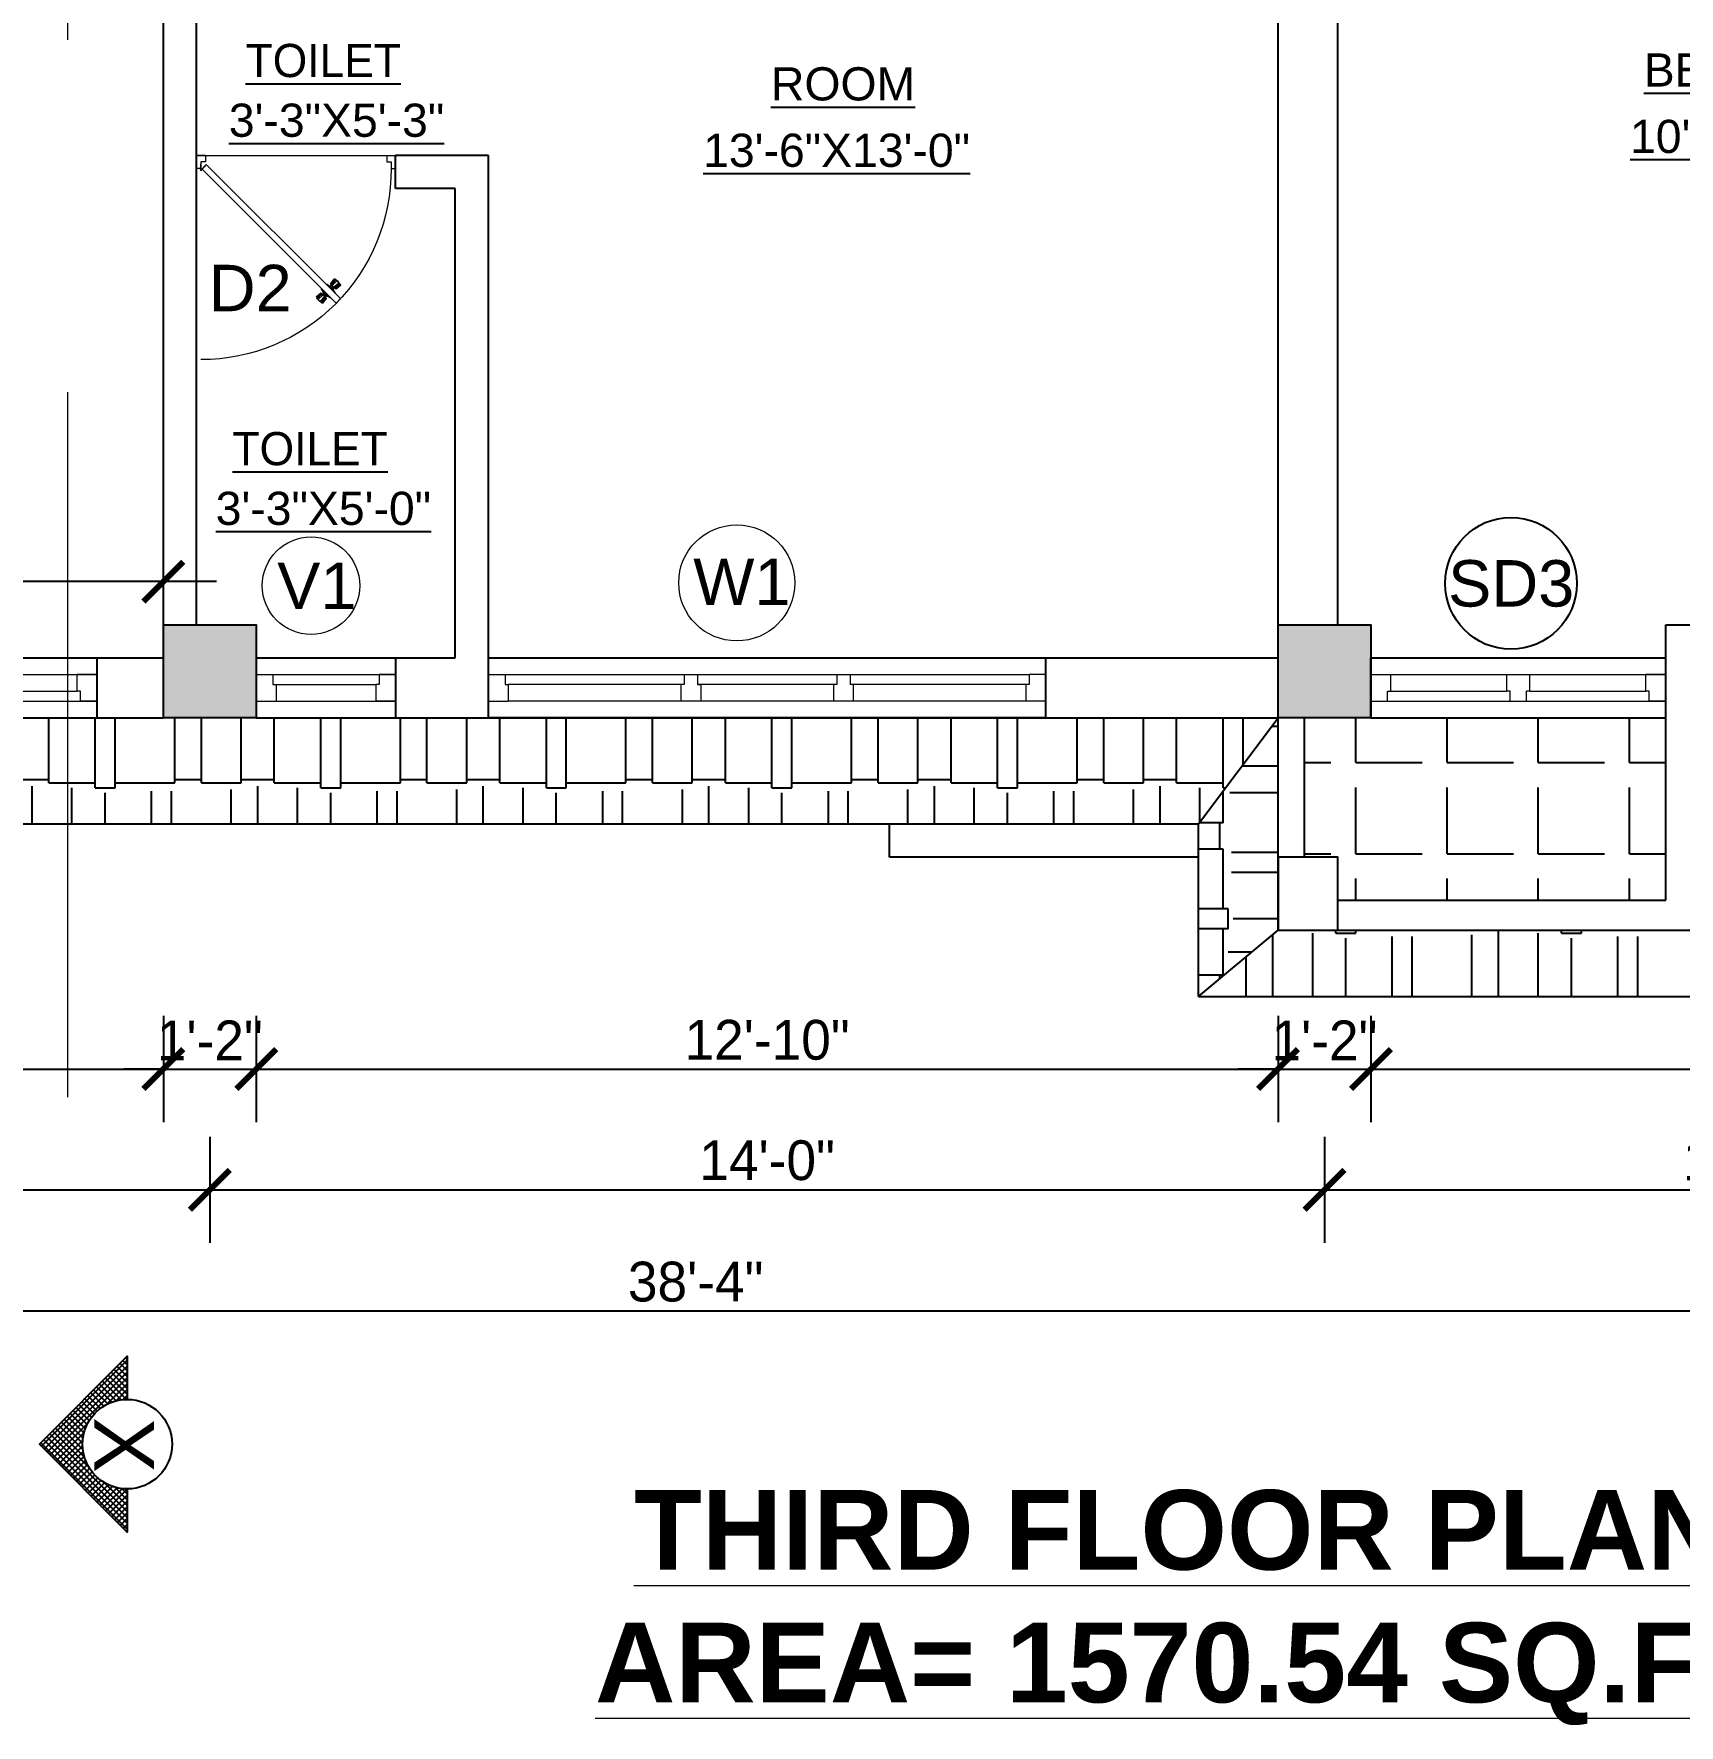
# Model space of a CAD drawing. Header units: inches. Extents: x 1397 to 20304, y -27267 to -746.
# Drawn here: x 10140.8 to 10388.8, y -20880.1 to -20625.2 of the extents above; entities that cross this region are included whole.
import ezdxf

# ---------------------------------------------------------------- set-up
doc = ezdxf.new("R2010")
doc.units = ezdxf.units.IN
doc.header["$LTSCALE"] = 17
doc.header["$MEASUREMENT"] = 0
doc.linetypes.add('21_FP_00$0$HIDDEN', pattern=[0.375, 0.25, -0.125])
doc.linetypes.add('PHANTOM2', pattern=[1.25, 0.625, -0.125, 0.125, -0.125, 0.125, -0.125])
for name, color, linetype, lineweight in [('25 BOT BAR', 12, 'Continuous', 25), ('aa_section_line', 2, 'PHANTOM2', 13), ('DOOR & WIN', 1, 'Continuous', 25), ('OUTLINE', 1, 'Continuous', 25), ('PUERTAS', 7, 'Continuous', 9), ('TEXT', 231, 'Continuous', 20), ('WINDOW FRAME PLAN', 162, 'Continuous', 18)]:
    doc.layers.add(name, color=color, linetype=linetype, lineweight=lineweight)
doc.layers.add('A-Sect-Iden', color=111, linetype='Continuous')
doc.styles.add('ARCHITECTURE', font='stylu.ttf')
doc.styles.add('DIMTEXT', font='arial.ttf', dxfattribs={"height": 6})
doc.styles.add('HEADING', font='swissel.ttf')
doc.dimstyles.new('8 SCALE', dxfattribs={"dimscale": 0, "dimtxt": 6, "dimasz": 6, "dimexe": 8, "dimexo": 8, "dimgap": 1.25, "dimtad": 1, "dimdec": 0, "dimzin": 3, "dimdsep": 46, "dimlunit": 4, "dimtxsty": 'ARCHITECTURE', "dimblk": 'ARCHTICK', "dimcen": 8, "dimdle": 8, "dimclrd": 5, "dimclre": 5, "dimclrt": 7, "dimadec": 0, "dimazin": 0, "dimtfac": 0.75, "dimtdec": 0, "dimtix": 1, "dimtmove": 2, "dimatfit": 3, "dimldrblk": 'ARCHTICK', "dimfxl": 8, "dimfxlon": 1, "dimtolj": 1, "dimtzin": 0, "dimlwd": -1, "dimlwe": -1, "dimarcsym": 0})
pattern_1 = [(0, (0, -1874.08), (25.5, 12), [6, -5, 7, -3, 9, -4]), (0, (6, -1873.58), (25.5, 12), [5, -19, 4, -6]), (0, (18, -1874.83), (25.5, 12), [3, -31]), (90, (0, -1874.079), (-8.5, 12), [11.5, -36.5]), (90, (6, -1874.079), (-8.5, 12), [11.25, -36.75]), (90, (11, -1874.079), (-8.5, 12), [10.5, -37.5]), (90, (18, -1874.829), (-8.5, 12), [11.5, -36.5]), (90, (21, -1874.829), (-8.5, 12), [11.5, -36.5]), (90, (30, -1874.079), (-8.5, 12), [11, -37])]

# ---------------------------------------------------------------- blocks, each defined once
blk = doc.blocks.new("5'")
at = {"layer": 'WINDOW FRAME PLAN'}
for p, q in [((10026.35, -7897.24), (10086.35, -7897.24)), ((10026.35, -7897.24), (10026.35, -7901.24)), ((10026.35, -7897.24), (10029.35, -7897.24)), ((10029.35, -7899.74), (10029.35, -7897.24)), ((10054.85, -7899.74), (10054.85, -7897.24)), ((10054.85, -7897.24), (10057.85, -7897.24)), ((10057.85, -7899.74), (10057.85, -7897.24)), ((10086.35, -7897.24), (10083.35, -7897.24)), ((10083.35, -7899.74), (10083.35, -7897.24)), ((10086.35, -7897.24), (10086.35, -7901.24)), ((10028.85, -7901.24), (10028.85, -7899.74)), ((10028.85, -7899.74), (10029.35, -7899.74)), ((10029.35, -7899.74), (10054.85, -7899.74)), ((10055.35, -7899.74), (10054.85, -7899.74)), ((10055.35, -7901.24), (10055.35, -7899.74)), ((10057.35, -7901.24), (10057.35, -7899.74)), ((10057.85, -7899.74), (10057.35, -7899.74)), ((10057.85, -7899.74), (10083.35, -7899.74)), ((10083.85, -7899.74), (10083.35, -7899.74)), ((10083.85, -7901.24), (10083.85, -7899.74)), ((10026.35, -7901.24), (10086.35, -7901.24)), ((10026.35, -7901.24), (10028.85, -7901.24)), ((10086.35, -7901.24), (10083.85, -7901.24))]:
    blk.add_line(p, q, dxfattribs=at)
blk = doc.blocks.new('DFFDFD')
at = {"layer": 'DOOR & WIN'}
for p, q in [((-13646.78, -2252.33), (-13646.78, -2168.33)), ((-13637.78, -2168.33), (-13646.78, -2168.33)), ((-13637.78, -2168.33), (-13637.78, -2252.33)), ((-13637.78, -2252.33), (-13646.78, -2252.33)), ((-13637.78, -2252.33), (-13646.78, -2252.33))]:
    blk.add_line(p, q, dxfattribs=at)
at = {"layer": 'WINDOW FRAME PLAN'}
for p, q in [((-13644.28, -2168.33), (-13644.28, -2170.83)), ((-13640.28, -2168.33), (-13640.28, -2171.33)), ((-13644.28, -2249.83), (-13644.28, -2170.83)), ((-13644.28, -2170.83), (-13642.78, -2170.83)), ((-13642.78, -2170.83), (-13642.78, -2171.33)), ((-13642.78, -2171.33), (-13642.78, -2197.83)), ((-13642.78, -2171.33), (-13640.28, -2171.33)), ((-13640.28, -2171.33), (-13640.28, -2249.33)), ((-13642.78, -2197.33), (-13640.28, -2197.33)), ((-13644.28, -2197.83), (-13642.78, -2197.83)), ((-13644.28, -2199.83), (-13642.78, -2199.83)), ((-13642.78, -2199.83), (-13642.78, -2200.33)), ((-13642.78, -2199.83), (-13642.78, -2220.83)), ((-13642.78, -2200.33), (-13640.28, -2200.33)), ((-13642.78, -2220.33), (-13640.28, -2220.33)), ((-13642.78, -2220.83), (-13642.78, -2220.33)), ((-13644.28, -2220.83), (-13642.78, -2220.83)), ((-13644.28, -2222.83), (-13642.78, -2222.83)), ((-13642.78, -2222.83), (-13642.78, -2249.33)), ((-13642.78, -2223.33), (-13640.28, -2223.33)), ((-13644.28, -2252.33), (-13644.28, -2249.83)), ((-13644.28, -2249.83), (-13642.78, -2249.83)), ((-13642.78, -2249.33), (-13640.28, -2249.33)), ((-13642.78, -2249.83), (-13642.78, -2249.33)), ((-13640.28, -2252.33), (-13640.28, -2249.33))]:
    blk.add_line(p, q, dxfattribs=at)
blk = doc.blocks.new('2ft6in')
at = {"layer": 'PUERTAS', "color": 2}
for p, q in [((0.84, 2.1), (21.02, 22.28)), ((21.71, 21.6), (1.47, 1.37)), ((18.33, 21.76), (18.31, 21.77)), ((21.71, 21.6), (21.02, 22.28)), ((21.18, 18.9), (21.2, 18.89)), ((0, 2), (0, 0)), ((0.6, 2), (0, 2)), ((1.33, 0), (0, 0)), ((0.6, 1.26), (0.6, 2.04)), ((0.67, 1.26), (0.6, 1.26)), ((0.67, 1.26), (0.67, 2.01)), ((0.67, 1), (0.67, 1.26)), ((1.33, 1), (0.67, 1)), ((1.31, 1.53), (0.79, 2.06)), ((1.36, 1.58), (0.81, 2.12)), ((1.36, 1.58), (1.31, 1.53)), ((1.47, 1.37), (1.31, 1.53)), ((1.33, 0), (1.33, 1)), ((28.67, 0), (28.67, 1)), ((28.67, 1), (29.33, 1)), ((28.67, 0), (30, 0)), ((29.33, 1), (29.33, 2)), ((29.33, 2), (30, 2)), ((30, 0), (30, 2))]:
    blk.add_line(p, q, dxfattribs=at)
at = {"layer": 'PUERTAS', "color": 8}
for p, q in [((18.81, 20.78), (18.04, 21.4)), ((18.86, 20.83), (18.08, 21.46)), ((18.95, 20.92), (18.2, 21.58)), ((18.44, 21.9), (18.31, 21.77)), ((19.07, 21.03), (18.34, 21.72)), ((18.44, 21.9), (18.56, 22.02)), ((18.58, 22.01), (18.56, 22.02)), ((19.3, 21.26), (18.61, 22)), ((19.42, 21.38), (18.75, 22.14)), ((19.51, 21.48), (18.88, 22.26)), ((18.91, 20.27), (19.19, 20.69)), ((19.55, 21.53), (18.93, 22.3)), ((19.13, 20.8), (19.03, 20.9)), ((19.15, 20.82), (19.05, 20.92)), ((19.09, 20.44), (19.25, 20.76)), ((19.19, 20.87), (19.1, 20.96)), ((19.25, 20.93), (19.16, 21.02)), ((19.28, 20.63), (19.32, 20.83)), ((19.4, 21.08), (19.31, 21.17)), ((19.47, 21.15), (19.38, 21.24)), ((19.43, 20.78), (19.4, 20.9)), ((19.51, 21.19), (19.42, 21.28)), ((19.55, 20.91), (19.43, 20.94)), ((19.53, 21.21), (19.44, 21.3)), ((19.7, 21.06), (19.51, 21.01)), ((19.89, 21.24), (19.58, 21.08)), ((20.07, 21.42), (19.64, 21.15)), ((20.67, 20.47), (20.51, 20.15)), ((20.85, 20.64), (20.57, 20.22)), ((19.69, 19.49), (20.12, 19.76)), ((19.87, 19.67), (20.18, 19.83)), ((20.06, 19.85), (20.25, 19.9)), ((20.21, 20), (20.33, 19.97)), ((20.21, 19.38), (20.83, 18.61)), ((20.23, 19.7), (20.32, 19.61)), ((20.25, 19.72), (20.34, 19.63)), ((20.25, 19.43), (20.88, 18.65)), ((20.29, 19.76), (20.38, 19.67)), ((20.33, 20.13), (20.36, 20.01)), ((20.34, 19.53), (21, 18.77)), ((20.36, 19.83), (20.45, 19.74)), ((20.48, 20.28), (20.44, 20.08)), ((20.46, 19.64), (21.14, 18.91)), ((20.5, 19.98), (20.6, 19.89)), ((20.57, 20.04), (20.66, 19.95)), ((20.61, 20.09), (20.7, 19.99)), ((20.63, 20.11), (20.72, 20.01)), ((20.69, 19.87), (21.42, 19.19)), ((20.81, 19.99), (21.56, 19.33)), ((20.9, 20.08), (21.68, 19.45)), ((20.95, 20.13), (21.72, 19.51)), ((21.32, 19.01), (21.2, 18.89)), ((21.32, 19.01), (21.44, 19.14)), ((21.43, 19.15), (21.44, 19.14)), ((0, 0), (30, 0))]:
    blk.add_line(p, q, dxfattribs=at)
at = {"layer": 'PUERTAS', "color": 1}
for p, q in [((18.06, 21.44), (18.48, 21.86)), ((18.74, 20.79), (18.06, 21.34)), ((18.08, 21.51), (18.45, 21.88)), ((18.11, 21.49), (18.08, 21.51)), ((18.82, 22.25), (18.45, 21.88)), ((18.9, 22.28), (18.48, 21.86)), ((18.84, 22.23), (18.82, 22.25)), ((18.83, 20.8), (19.18, 21.15)), ((18.84, 20.21), (19.1, 20.6)), ((18.92, 20.89), (18.93, 20.88)), ((19.54, 21.59), (18.99, 22.27)), ((19.02, 20.88), (19.24, 21.1)), ((19.12, 20.8), (19.03, 20.89)), ((19.1, 20.7), (19.11, 20.69)), ((19.1, 20.6), (19.1, 20.6)), ((19.11, 20.79), (19.33, 21.01)), ((19.54, 21.5), (19.18, 21.15)), ((19.45, 21.31), (19.24, 21.1)), ((19.55, 21.22), (19.33, 21.01)), ((19.45, 21.41), (19.45, 21.41)), ((19.54, 21.22), (19.45, 21.31)), ((19.64, 21.23), (19.64, 21.23)), ((19.74, 21.24), (19.73, 21.23)), ((20.12, 21.49), (19.74, 21.24)), ((20.22, 21.48), (20.22, 21.49)), ((20.91, 20.7), (20.66, 20.31)), ((20.91, 20.8), (20.91, 20.79)), ((18.85, 20.11), (18.84, 20.12)), ((19.53, 19.43), (19.54, 19.42)), ((19.64, 19.42), (20.02, 19.67)), ((20.02, 19.67), (20.03, 19.68)), ((20.12, 19.68), (20.12, 19.68)), ((20.21, 19.69), (20.43, 19.9)), ((20.22, 19.41), (20.57, 19.76)), ((20.22, 19.69), (20.31, 19.6)), ((20.22, 19.32), (20.76, 18.64)), ((20.31, 19.6), (20.52, 19.81)), ((20.31, 19.5), (20.31, 19.5)), ((20.65, 20.12), (20.43, 19.9)), ((20.74, 20.03), (20.52, 19.81)), ((20.93, 20.11), (20.57, 19.76)), ((20.64, 20.11), (20.73, 20.02)), ((20.66, 20.31), (20.65, 20.31)), ((20.65, 20.21), (20.65, 20.22)), ((20.84, 20.02), (20.83, 20.03)), ((20.86, 18.63), (21.28, 19.05)), ((20.91, 18.68), (20.94, 18.66)), ((20.94, 18.66), (21.31, 19.03)), ((21.02, 20.12), (21.7, 19.57)), ((21.7, 19.47), (21.28, 19.05)), ((21.67, 19.4), (21.31, 19.03)), ((21.65, 19.42), (21.67, 19.4))]:
    blk.add_line(p, q, dxfattribs=at)
at = {"layer": 'PUERTAS', "color": 2}
for radius in [0.129, 0.0627]:
    blk.add_circle((0.68, 2.14), radius, dxfattribs=at)
at = {"layer": 'PUERTAS', "color": 8}
blk.add_arc((0.68, 2.14), 28.65, 359.7285, 90.0333, dxfattribs=at)
at = {"layer": 'PUERTAS', "color": 1}
for centre, start, end in [((18.78, 20.84), 231.0764, 315), ((18.94, 22.23), 38.9236, 135), ((18.97, 20.93), 225, 315), ((19.16, 20.74), 135, 219.7428), ((19.06, 20.65), 315, 39.7428), ((19.4, 21.36), 315, 45), ((19.49, 21.55), 315, 38.9236), ((19.6, 21.18), 50.2572, 135), ((19.68, 21.28), 230.2572, 315), ((20.17, 21.44), 45, 135), ((20.87, 20.75), 315, 45), ((18.89, 20.16), 135, 225), ((19.59, 19.47), 225, 315), ((20.07, 19.63), 50.2572, 135), ((20.16, 19.73), 230.2572, 315), ((20.27, 19.36), 135, 218.9236), ((20.35, 19.55), 135, 225), ((20.7, 20.26), 135, 219.7428), ((20.6, 20.17), 315, 39.7428), ((20.78, 19.98), 45, 135), ((20.82, 18.68), 218.9236, 315), ((20.98, 20.07), 51.0764, 135), ((21.65, 19.52), 315, 51.0764)]:
    blk.add_arc(centre, 0.0667, start, end, dxfattribs=at)
blk = doc.blocks.new('*U3074')
at = {"color": 3}
blk.add_blockref('2ft6in', (0, 0), dxfattribs=at)
blk = doc.blocks.new('_ArchTick')
at = {"color": 0, "linetype": 'ByBlock', "const_width": 0.15}
blk.add_lwpolyline([(-0.5, -0.5), (0.5, 0.5)], dxfattribs=at)
blk = doc.blocks.new('*D3528')
at = {"layer": '25 BOT BAR', "color": 5, "transparency": 16777216}
for p, q in [((10024.29, -20773.19), (10024.29, -20789.19)), ((10160.29, -20773.19), (10160.29, -20789.19)), ((10016.29, -20781.19), (10168.29, -20781.19))]:
    blk.add_line(p, q, dxfattribs=at)
at = {"layer": 'Defpoints', "color": 0, "transparency": 16777216}
for p in [(10024.29, -20728.24), (10160.29, -20728.24), (10160.29, -20781.19)]:
    blk.add_point(p, dxfattribs=at)
at = {"layer": '25 BOT BAR', "color": 5, "transparency": 16777216, "xscale": 6, "yscale": 6, "zscale": 6, "rotation": 180}
blk.add_blockref('_ArchTick', (10024.29, -20781.19), dxfattribs=at)
at = {"layer": '25 BOT BAR', "color": 5, "transparency": 16777216, "xscale": 6, "yscale": 6, "zscale": 6}
blk.add_blockref('_ArchTick', (10160.29, -20781.19), dxfattribs=at)
at = {"layer": '25 BOT BAR', "color": 7, "transparency": 16777216, "insert": (10092.29, -20776.81), "char_height": 6, "attachment_point": 5, "style": 'ARCHITECTURE'}
blk.add_mtext('\\A1;11\'-4"', dxfattribs=at)
blk = doc.blocks.new('*D3529')
at = {"layer": '25 BOT BAR', "color": 5, "transparency": 16777216}
for p, q in [((10160.29, -20773.19), (10160.29, -20789.19)), ((10174.29, -20773.19), (10174.29, -20789.19)), ((10160.29, -20781.19), (10154.29, -20781.19)), ((10160.29, -20781.19), (10174.29, -20781.19)), ((10174.29, -20781.19), (10180.29, -20781.19))]:
    blk.add_line(p, q, dxfattribs=at)
at = {"layer": 'Defpoints', "color": 0, "transparency": 16777216}
for p in [(10160.29, -20728.24), (10174.29, -20728.24), (10174.29, -20781.19)]:
    blk.add_point(p, dxfattribs=at)
at = {"layer": '25 BOT BAR', "color": 5, "transparency": 16777216, "xscale": 6, "yscale": 6, "zscale": 6}
blk.add_blockref('_ArchTick', (10160.29, -20781.19), dxfattribs=at)
at = {"layer": '25 BOT BAR', "color": 5, "transparency": 16777216, "xscale": 6, "yscale": 6, "zscale": 6, "rotation": 180}
blk.add_blockref('_ArchTick', (10174.29, -20781.19), dxfattribs=at)
at = {"layer": '25 BOT BAR', "color": 7, "transparency": 16777216, "insert": (10167.29, -20776.88), "char_height": 6, "attachment_point": 5, "style": 'ARCHITECTURE'}
blk.add_mtext('\\A1;1\'-2"', dxfattribs=at)
blk = doc.blocks.new('*D3530')
at = {"layer": '25 BOT BAR', "color": 5, "transparency": 16777216}
for p, q in [((10174.29, -20773.19), (10174.29, -20789.19)), ((10328.29, -20773.19), (10328.29, -20789.19)), ((10166.29, -20781.19), (10336.29, -20781.19))]:
    blk.add_line(p, q, dxfattribs=at)
at = {"layer": 'Defpoints', "color": 0, "transparency": 16777216}
for p in [(10174.29, -20728.24), (10328.29, -20728.24), (10328.29, -20781.19)]:
    blk.add_point(p, dxfattribs=at)
at = {"layer": '25 BOT BAR', "color": 5, "transparency": 16777216, "xscale": 6, "yscale": 6, "zscale": 6, "rotation": 180}
blk.add_blockref('_ArchTick', (10174.29, -20781.19), dxfattribs=at)
at = {"layer": '25 BOT BAR', "color": 5, "transparency": 16777216, "xscale": 6, "yscale": 6, "zscale": 6}
blk.add_blockref('_ArchTick', (10328.29, -20781.19), dxfattribs=at)
at = {"layer": '25 BOT BAR', "color": 7, "transparency": 16777216, "insert": (10251.29, -20776.83), "char_height": 6, "attachment_point": 5, "style": 'ARCHITECTURE'}
blk.add_mtext('\\A1;12\'-10"', dxfattribs=at)
blk = doc.blocks.new('*D3531')
at = {"layer": '25 BOT BAR', "color": 5, "transparency": 16777216}
for p, q in [((10328.29, -20773.19), (10328.29, -20789.19)), ((10342.29, -20773.19), (10342.29, -20789.19)), ((10328.29, -20781.19), (10322.29, -20781.19)), ((10328.29, -20781.19), (10342.29, -20781.19)), ((10342.29, -20781.19), (10348.29, -20781.19))]:
    blk.add_line(p, q, dxfattribs=at)
at = {"layer": 'Defpoints', "color": 0, "transparency": 16777216}
for p in [(10328.29, -20728.24), (10342.29, -20728.24), (10342.29, -20781.19)]:
    blk.add_point(p, dxfattribs=at)
at = {"layer": '25 BOT BAR', "color": 5, "transparency": 16777216, "xscale": 6, "yscale": 6, "zscale": 6}
blk.add_blockref('_ArchTick', (10328.29, -20781.19), dxfattribs=at)
at = {"layer": '25 BOT BAR', "color": 5, "transparency": 16777216, "xscale": 6, "yscale": 6, "zscale": 6, "rotation": 180}
blk.add_blockref('_ArchTick', (10342.29, -20781.19), dxfattribs=at)
at = {"layer": '25 BOT BAR', "color": 7, "transparency": 16777216, "insert": (10335.29, -20776.88), "char_height": 6, "attachment_point": 5, "style": 'ARCHITECTURE'}
blk.add_mtext('\\A1;1\'-2"', dxfattribs=at)
blk = doc.blocks.new('*D3532')
at = {"layer": '25 BOT BAR', "color": 5, "transparency": 16777216}
for p, q in [((10342.29, -20773.19), (10342.29, -20789.19)), ((10456.75, -20773.19), (10456.75, -20789.19)), ((10334.29, -20781.19), (10464.75, -20781.19))]:
    blk.add_line(p, q, dxfattribs=at)
at = {"layer": 'Defpoints', "color": 0, "transparency": 16777216}
for p in [(10342.29, -20728.24), (10456.75, -20728.24), (10456.75, -20781.19)]:
    blk.add_point(p, dxfattribs=at)
at = {"layer": '25 BOT BAR', "color": 5, "transparency": 16777216, "xscale": 6, "yscale": 6, "zscale": 6, "rotation": 180}
blk.add_blockref('_ArchTick', (10342.29, -20781.19), dxfattribs=at)
at = {"layer": '25 BOT BAR', "color": 5, "transparency": 16777216, "xscale": 6, "yscale": 6, "zscale": 6}
blk.add_blockref('_ArchTick', (10456.75, -20781.19), dxfattribs=at)
at = {"layer": '25 BOT BAR', "color": 7, "transparency": 16777216, "insert": (10399.52, -20776.83), "char_height": 6, "attachment_point": 5, "style": 'ARCHITECTURE'}
blk.add_mtext('\\A1;9\'-6"', dxfattribs=at)
blk = doc.blocks.new('*D3534')
at = {"layer": '25 BOT BAR', "color": 5, "transparency": 16777216}
for p, q in [((10017.29, -20791.39), (10017.29, -20807.39)), ((10167.29, -20791.39), (10167.29, -20807.39)), ((10009.29, -20799.39), (10175.29, -20799.39))]:
    blk.add_line(p, q, dxfattribs=at)
at = {"layer": 'Defpoints', "color": 0, "transparency": 16777216}
for p in [(10017.29, -20721.24), (10167.29, -20721.24), (10167.29, -20799.39)]:
    blk.add_point(p, dxfattribs=at)
at = {"layer": '25 BOT BAR', "color": 5, "transparency": 16777216, "xscale": 6, "yscale": 6, "zscale": 6, "rotation": 180}
blk.add_blockref('_ArchTick', (10017.29, -20799.39), dxfattribs=at)
at = {"layer": '25 BOT BAR', "color": 5, "transparency": 16777216, "xscale": 6, "yscale": 6, "zscale": 6}
blk.add_blockref('_ArchTick', (10167.29, -20799.39), dxfattribs=at)
at = {"layer": '25 BOT BAR', "color": 7, "transparency": 16777216, "insert": (10092.29, -20795.03), "char_height": 6, "attachment_point": 5, "style": 'ARCHITECTURE'}
blk.add_mtext('\\A1;12\'-6"', dxfattribs=at)
blk = doc.blocks.new('*D3535')
at = {"layer": '25 BOT BAR', "color": 5, "transparency": 16777216}
for p, q in [((10167.29, -20791.39), (10167.29, -20807.39)), ((10335.29, -20791.39), (10335.29, -20807.39)), ((10159.29, -20799.39), (10343.29, -20799.39))]:
    blk.add_line(p, q, dxfattribs=at)
at = {"layer": 'Defpoints', "color": 0, "transparency": 16777216}
for p in [(10167.29, -20721.24), (10335.29, -20721.24), (10335.29, -20799.39)]:
    blk.add_point(p, dxfattribs=at)
at = {"layer": '25 BOT BAR', "color": 5, "transparency": 16777216, "xscale": 6, "yscale": 6, "zscale": 6, "rotation": 180}
blk.add_blockref('_ArchTick', (10167.29, -20799.39), dxfattribs=at)
at = {"layer": '25 BOT BAR', "color": 5, "transparency": 16777216, "xscale": 6, "yscale": 6, "zscale": 6}
blk.add_blockref('_ArchTick', (10335.29, -20799.39), dxfattribs=at)
at = {"layer": '25 BOT BAR', "color": 7, "transparency": 16777216, "insert": (10251.29, -20794.98), "char_height": 6, "attachment_point": 5, "style": 'ARCHITECTURE'}
blk.add_mtext('\\A1;14\'-0"', dxfattribs=at)
blk = doc.blocks.new('*D3536')
at = {"layer": '25 BOT BAR', "color": 5, "transparency": 16777216}
for p, q in [((10335.29, -20791.39), (10335.29, -20807.39)), ((10463.75, -20791.39), (10463.75, -20807.39)), ((10327.29, -20799.39), (10471.75, -20799.39))]:
    blk.add_line(p, q, dxfattribs=at)
at = {"layer": 'Defpoints', "color": 0, "transparency": 16777216}
for p in [(10335.29, -20721.24), (10463.75, -20721.24), (10463.75, -20799.39)]:
    blk.add_point(p, dxfattribs=at)
at = {"layer": '25 BOT BAR', "color": 5, "transparency": 16777216, "xscale": 6, "yscale": 6, "zscale": 6, "rotation": 180}
blk.add_blockref('_ArchTick', (10335.29, -20799.39), dxfattribs=at)
at = {"layer": '25 BOT BAR', "color": 5, "transparency": 16777216, "xscale": 6, "yscale": 6, "zscale": 6}
blk.add_blockref('_ArchTick', (10463.75, -20799.39), dxfattribs=at)
at = {"layer": '25 BOT BAR', "color": 7, "transparency": 16777216, "insert": (10399.52, -20795.02), "char_height": 6, "attachment_point": 5, "style": 'ARCHITECTURE'}
blk.add_mtext('\\A1;10\'-8"', dxfattribs=at)
blk = doc.blocks.new('*D3537')
at = {"layer": '25 BOT BAR', "color": 5, "transparency": 16777216}
for p, q in [((10010.29, -20809.65), (10010.29, -20825.65)), ((10470.75, -20809.65), (10470.75, -20825.65)), ((10002.29, -20817.65), (10478.75, -20817.65))]:
    blk.add_line(p, q, dxfattribs=at)
at = {"layer": 'Defpoints', "color": 0, "transparency": 16777216}
for p in [(10010.29, -20728.24), (10470.75, -20728.24), (10470.75, -20817.65)]:
    blk.add_point(p, dxfattribs=at)
at = {"layer": '25 BOT BAR', "color": 5, "transparency": 16777216, "xscale": 6, "yscale": 6, "zscale": 6, "rotation": 180}
blk.add_blockref('_ArchTick', (10010.29, -20817.65), dxfattribs=at)
at = {"layer": '25 BOT BAR', "color": 5, "transparency": 16777216, "xscale": 6, "yscale": 6, "zscale": 6}
blk.add_blockref('_ArchTick', (10470.75, -20817.65), dxfattribs=at)
at = {"layer": '25 BOT BAR', "color": 7, "transparency": 16777216, "insert": (10240.52, -20813.27), "char_height": 6, "attachment_point": 5, "style": 'ARCHITECTURE'}
blk.add_mtext('\\A1;38\'-4"', dxfattribs=at)
blk = doc.blocks.new('*D3494')
at = {"layer": '25 BOT BAR', "color": 5, "transparency": 16777216}
for p, q in [((9954.97, -20736.24), (9954.97, -20778.24)), ((9962.97, -20744.24), (9946.97, -20744.24)), ((9962.97, -20770.24), (9946.97, -20770.24))]:
    blk.add_line(p, q, dxfattribs=at)
at = {"layer": 'Defpoints', "color": 0, "transparency": 16777216}
for p in [(9994.29, -20744.24), (9954.97, -20770.24), (10316.29, -20770.24)]:
    blk.add_point(p, dxfattribs=at)
at = {"layer": '25 BOT BAR', "color": 5, "transparency": 16777216, "xscale": 6, "yscale": 6, "zscale": 6}
for p, rotation in [((9954.97, -20744.24), 90), ((9954.97, -20770.24), 270)]:
    blk.add_blockref('_ArchTick', p, dxfattribs=dict(at, rotation=rotation))
at = {"layer": '25 BOT BAR', "color": 7, "transparency": 16777216, "insert": (9950.66, -20757.24), "char_height": 6, "attachment_point": 5, "rotation": 90, "style": 'ARCHITECTURE'}
blk.add_mtext('\\A1;2\'-2"', dxfattribs=at)
blk = doc.blocks.new('*D3495')
at = {"layer": '25 BOT BAR', "color": 5, "transparency": 16777216}
for p, q in [((9919.35, -20720.24), (9919.35, -20778.24)), ((9927.35, -20728.24), (9911.35, -20728.24)), ((9927.35, -20770.24), (9911.35, -20770.24))]:
    blk.add_line(p, q, dxfattribs=at)
at = {"layer": 'Defpoints', "color": 0, "transparency": 16777216}
for p in [(10010.29, -20728.24), (9919.35, -20770.24), (10316.29, -20770.24)]:
    blk.add_point(p, dxfattribs=at)
at = {"layer": '25 BOT BAR', "color": 5, "transparency": 16777216, "xscale": 6, "yscale": 6, "zscale": 6}
for p, rotation in [((9919.35, -20728.24), 90), ((9919.35, -20770.24), 270)]:
    blk.add_blockref('_ArchTick', p, dxfattribs=dict(at, rotation=rotation))
at = {"layer": '25 BOT BAR', "color": 7, "transparency": 16777216, "insert": (9914.99, -20749.24), "char_height": 6, "attachment_point": 5, "rotation": 90, "style": 'ARCHITECTURE'}
blk.add_mtext('\\A1;3\'-6"', dxfattribs=at)
blk = doc.blocks.new('*D3645')
at = {"layer": '25 BOT BAR', "color": 5, "transparency": 16777216}
for p, q in [((10019.29, -20707.73), (10019.29, -20699.73)), ((10160.29, -20707.73), (10160.29, -20699.73)), ((10168.29, -20707.73), (10011.29, -20707.73))]:
    blk.add_line(p, q, dxfattribs=at)
at = {"layer": 'Defpoints', "color": 0, "transparency": 16777216}
for p in [(10019.29, -20707.73), (10019.29, -20714.24), (10160.29, -20714.24)]:
    blk.add_point(p, dxfattribs=at)
at = {"layer": '25 BOT BAR', "color": 5, "transparency": 16777216, "xscale": 6, "yscale": 6, "zscale": 6, "rotation": 180}
blk.add_blockref('_ArchTick', (10019.29, -20707.73), dxfattribs=at)
at = {"layer": '25 BOT BAR', "color": 5, "transparency": 16777216, "xscale": 6, "yscale": 6, "zscale": 6}
blk.add_blockref('_ArchTick', (10160.29, -20707.73), dxfattribs=at)
at = {"layer": '25 BOT BAR', "color": 7, "transparency": 16777216, "insert": (10089.79, -20703.39), "char_height": 6, "attachment_point": 5, "style": 'ARCHITECTURE'}
blk.add_mtext('\\A1;11\'-9"', dxfattribs=at)

msp = doc.modelspace()

# ---------------------------------------------------------------- hatches: boundary and pattern name
at = {"layer": 'A-Sect-Iden', "ltscale": 0.5}
h = msp.add_hatch(dxfattribs=at)
h.set_pattern_fill('ANSI37', color=2, scale=5, style=0)
h.set_pattern_definition([(45, (-15694.22874, -27019.25347), (-0.441941738, 0.441941738), []), (135, (-15694.22874, -27019.25347), (-0.441941738, -0.441941738), [])])
h.paths.add_polyline_path([(10154.85, -20844.49), (10154.85, -20850.98), (10141.6, -20837.74), (10154.85, -20824.49), (10154.85, -20830.99, 1)])
at = {"layer": 'DOOR & WIN'}
h = msp.add_hatch(color=256, dxfattribs=at)
h.dxf.hatch_style = 1
h.paths.add_polyline_path([(10174.29, -20714.24), (10160.29, -20714.24), (10160.29, -20728.24), (10174.29, -20728.24)])
h = msp.add_hatch(color=256, dxfattribs=at)
h.dxf.hatch_style = 1
h.paths.add_polyline_path([(10342.29, -20714.24), (10328.29, -20714.24), (10328.29, -20728.24), (10342.29, -20728.24)])
at = {"layer": 'OUTLINE'}
h = msp.add_hatch(dxfattribs=at)
h.set_pattern_fill('AR-RSHKE', color=8)
h.set_pattern_definition(pattern_1)
h.paths.add_polyline_path([(10145.85, -20728.24), (10024.29, -20728.24), (10010.29, -20728.24), (9994.29, -20744.24), (10145.85, -20744.24)])
h = msp.add_hatch(dxfattribs=at)
h.set_pattern_fill('AR-RSHKE', color=8)
h.set_pattern_definition(pattern_1)
h.paths.add_polyline_path([(10328.29, -20728.24), (10174.29, -20728.24), (10160.29, -20728.24), (10145.85, -20728.24), (10145.85, -20744.24), (10316.29, -20744.24)])
h = msp.add_hatch(dxfattribs=at)
h.set_pattern_fill('AR-RSHKE', color=8, angle=90)
h.set_pattern_definition([(90, (0, -1874.08), (-12, 25.5), [6, -5, 7, -3, 9, -4]), (90, (-0.5, -1868.08), (-12, 25.5), [5, -19, 4, -6]), (90, (0.75, -1856.08), (-12, 25.5), [3, -31]), (180, (0, -1874.079), (-12, -8.5), [11.5, -36.5]), (180, (4e-16, -1868.079), (-12, -8.5), [11.25, -36.75]), (180, (7e-16, -1863.079), (-12, -8.5), [10.5, -37.5]), (180, (0.75, -1856.079), (-12, -8.5), [11.5, -36.5]), (180, (0.75, -1853.079), (-12, -8.5), [11.5, -36.5]), (180, (2e-15, -1844.079), (-12, -8.5), [11, -37])])
h.paths.add_polyline_path([(10316.29, -20770.24), (10328.29, -20760.24), (10328.29, -20728.24), (10316.29, -20744.24)])
h = msp.add_hatch(dxfattribs=at)
h.set_pattern_fill('ANGLE', color=8, scale=50)
h.set_pattern_definition([(0, (0, 0), (0, 13.75), [10, -3.75]), (90, (0, 0), (-13.75, 8e-16), [10, -3.75])])
h.paths.add_polyline_path([(10386.75, -20728.24), (10342.29, -20728.24), (10332.29, -20728.24), (10332.29, -20749.24), (10337.29, -20749.24), (10337.29, -20755.74), (10386.75, -20755.74)])
h = msp.add_hatch(dxfattribs=at)
h.set_pattern_fill('AR-RSHKE', color=8)
h.paths.add_polyline_path([(10470.75, -20770.24), (10470.75, -20760.24), (10328.29, -20760.24), (10316.29, -20770.24)])

# ---------------------------------------------------------------- linework, layer by layer
at = {"layer": '25 BOT BAR'}
for p, q in [((10160.29, -20714.24), (10160.29, -20599.72)), ((10165.29, -20714.24), (10165.29, -20599.72)), ((10209.29, -20643.48), (10195.29, -20643.48)), ((10195.29, -20648.48), (10195.29, -20643.48)), ((10209.29, -20719.24), (10209.29, -20643.48)), ((10204.29, -20648.48), (10195.29, -20648.48)), ((10204.29, -20719.24), (10204.29, -20648.48)), ((10386.75, -20719.24), (10386.75, -20714.24)), ((10386.75, -20714.24), (10390.75, -20714.24)), ((10024.29, -20719.24), (10160.29, -20719.24)), ((10150.29, -20728.24), (10150.29, -20719.24)), ((10195.29, -20719.24), (10195.29, -20728.24)), ((10342.29, -20719.24), (10386.75, -20719.24)), ((10342.29, -20728.24), (10342.29, -20719.24)), ((10386.75, -20728.24), (10386.75, -20719.24)), ((10024.29, -20728.24), (10160.29, -20728.24)), ((10316.29, -20744.24), (10328.29, -20728.24)), ((10328.29, -20760.24), (10328.29, -20728.24)), ((10332.29, -20749.24), (10332.29, -20728.24)), ((10342.29, -20728.24), (10386.75, -20728.24)), ((10386.75, -20755.74), (10386.75, -20728.24)), ((10269.75, -20749.24), (10269.75, -20744.24)), ((10316.29, -20770.24), (10316.29, -20744.24)), ((10316.29, -20749.24), (10269.75, -20749.24)), ((10316.29, -20770.24), (10328.29, -20760.24))]:
    msp.add_line(p, q, dxfattribs=at)
msp.add_lwpolyline([(10328.29, -20760.24), (10337.29, -20760.24), (10337.29, -20749.24), (10328.29, -20749.24)], close=True, dxfattribs=at)
msp.add_circle((10363.4, -20707.99), 9.93, dxfattribs=at)
at = {"layer": 'A-Sect-Iden', "ltscale": 0.5}
msp.add_lwpolyline([(10154.85, -20844.49), (10154.85, -20850.98), (10141.6, -20837.74), (10154.85, -20824.49), (10154.85, -20830.99)], dxfattribs=at)
msp.add_circle((10154.85, -20837.74), 6.75, dxfattribs=at)
at = {"layer": 'aa_section_line', "linetype": '21_FP_00$0$HIDDEN', "ltscale": 25}
msp.add_line((10145.86, -20201.05), (10145.85, -20824.9), dxfattribs=at)
at = {"layer": 'DOOR & WIN'}
for p, q in [((10337.29, -20714.24), (10337.29, -20599.72)), ((10328.29, -20714.24), (10328.29, -20605.72)), ((10174.29, -20719.24), (10204.29, -20719.24)), ((10209.29, -20719.24), (10328.29, -20719.24)), ((10174.29, -20728.24), (10328.29, -20728.24)), ((9994.29, -20744.24), (10316.29, -20744.24)), ((10337.29, -20755.74), (10386.75, -20755.74)), ((10328.29, -20760.24), (10470.75, -20760.24)), ((10316.29, -20770.24), (10470.75, -20770.24))]:
    msp.add_line(p, q, dxfattribs=at)
at = {"layer": 'OUTLINE'}
for points in [[(10160.29, -20714.24), (10174.29, -20714.24), (10174.29, -20728.24), (10160.29, -20728.24)], [(10328.29, -20714.24), (10342.29, -20714.24), (10342.29, -20728.24), (10328.29, -20728.24)]]:
    msp.add_lwpolyline(points, close=True, dxfattribs=at)
at = {"layer": 'TEXT'}
for centre, radius in [((10246.71, -20707.92), 8.75), ((10182.54, -20708.34), 7.35)]:
    msp.add_circle(centre, radius, dxfattribs=at)
at = {"layer": 'WINDOW FRAME PLAN'}
for p, q in [((10174.29, -20721.74), (10195.29, -20721.74)), ((10174.29, -20721.74), (10176.79, -20721.74)), ((10176.79, -20721.74), (10176.79, -20723.24)), ((10195.29, -20721.74), (10192.79, -20721.74)), ((10192.79, -20721.74), (10192.79, -20723.24)), ((10342.29, -20721.74), (10386.75, -20721.74)), ((10342.29, -20721.74), (10342.29, -20725.74)), ((10342.29, -20721.74), (10345.29, -20721.74)), ((10345.29, -20724.24), (10345.29, -20721.74)), ((10362.79, -20724.24), (10362.79, -20721.74)), ((10362.79, -20721.74), (10366.25, -20721.74)), ((10366.25, -20724.24), (10366.25, -20721.74)), ((10386.75, -20721.74), (10383.75, -20721.74)), ((10383.75, -20724.24), (10383.75, -20721.74)), ((10386.75, -20721.74), (10386.75, -20725.74)), ((10176.79, -20723.24), (10177.29, -20723.24)), ((10177.29, -20723.24), (10192.29, -20723.24)), ((10177.29, -20723.24), (10177.29, -20725.74)), ((10192.29, -20723.24), (10192.29, -20725.74)), ((10192.79, -20723.24), (10192.29, -20723.24)), ((10344.79, -20725.74), (10344.79, -20724.24)), ((10344.79, -20724.24), (10345.29, -20724.24)), ((10345.29, -20724.24), (10362.79, -20724.24)), ((10363.29, -20724.24), (10362.79, -20724.24)), ((10363.29, -20725.74), (10363.29, -20724.24)), ((10365.75, -20725.74), (10365.75, -20724.24)), ((10366.25, -20724.24), (10365.75, -20724.24)), ((10366.25, -20724.24), (10383.75, -20724.24)), ((10384.25, -20724.24), (10383.75, -20724.24)), ((10384.25, -20725.74), (10384.25, -20724.24)), ((10174.29, -20725.74), (10195.29, -20725.74)), ((10174.29, -20725.74), (10177.29, -20725.74)), ((10195.29, -20725.74), (10192.29, -20725.74)), ((10342.29, -20725.74), (10386.75, -20725.74)), ((10342.29, -20725.74), (10344.79, -20725.74)), ((10386.75, -20725.74), (10384.25, -20725.74))]:
    msp.add_line(p, q, dxfattribs=at)

# ---------------------------------------------------------------- block references
at = {"layer": '25 BOT BAR'}
msp.add_blockref("5'", (63.94, -12824.5), dxfattribs=at)
at = {"layer": 'DOOR & WIN', "xscale": -1, "rotation": 180}
msp.add_blockref('*U3074', (10165.29, -20643.48), dxfattribs=at)
at = {"layer": 'OUTLINE', "rotation": 270}
msp.add_blockref('DFFDFD', (12461.61, -34366.02), dxfattribs=at)

# ---------------------------------------------------------------- texts
at = {"layer": 'A-Sect-Iden', "ltscale": 0.5, "insert": (10154.39, -20837.88), "char_height": 9, "width": 12.25, "attachment_point": 5, "rotation": 269.8551, "style": 'HEADING'}
msp.add_mtext('X', dxfattribs=at)
at = {"layer": 'DOOR & WIN', "char_height": 5, "attachment_point": 5}
for s, insert in [('{\\L\\C7;TOILET}', (10184.39, -20629.22)), ('{\\fArial TUR|b0|i0|c162|p34;\\L\\C7; \\fArial TUR|b0|i0|c0|p34;BED \\fArial TUR|b0|i0|c162|p34;ROOM}', (10401.46, -20630.65)), ('{\\fArial TUR|b0|i0|c0|p34;\\L\\C7; \\fArial TUR|b0|i0|c162|p34;ROOM}', (10261.76, -20632.74)), ('{\\fArial TUR|b0|i0|c0|p34;\\L\\C7;3\'-3"X5\'-3"}', (10186.39, -20638.22)), ('{\\fArial TUR|b0|i0|c0|p34;\\L\\C7;10\'-4"X13\'-4"}', (10401.46, -20640.66)), ('{\\fArial TUR|b0|i0|c0|p34;\\L\\C7;13\'-6"X13\'-0"}', (10261.76, -20642.75)), ('{\\L\\C7;TOILET}', (10182.41, -20687.72)), ('{\\fArial TUR|b0|i0|c0|p34;\\L\\C7;3\'-3"X5\'-0"}', (10184.41, -20696.72))]:
    msp.add_mtext(s, dxfattribs=dict(at, insert=insert))
at = {"layer": 'TEXT', "style": 'DIMTEXT'}
for s, p in [('D2', (10167.13, -20666.98)), ('V1', (10177.44, -20711.85)), ('W1', (10240.15, -20711.25))]:
    msp.add_text(s, height=7, dxfattribs=at).set_placement(p)
msp.add_text('SD3', height=7, rotation=360, dxfattribs=at).set_placement((10353.92, -20711.49))
at = {"layer": 'TEXT', "insert": (10313.62, -20844.65), "char_height": 12, "width": 396.2985, "attachment_point": 2}
msp.add_mtext('{\\fArial|b1|i0|c0|p34;\\LTHIRD FLOOR PLAN \\PAREA= 1570.54 SQ.FT}', dxfattribs=at)

# ---------------------------------------------------------------- dimensions: what is measured, and where the dimension line sits
at = {"layer": '25 BOT BAR'}
for base, p1, p2, picture, middle in [((10019.29, -20707.73), (10160.29, -20714.24), (10019.29, -20714.24), '*D3645', (10089.79, -20703.39)), ((10167.29, -20799.39), (10017.29, -20721.24), (10167.29, -20721.24), '*D3534', (10092.29, -20795.03)), ((10335.29, -20799.39), (10167.29, -20721.24), (10335.29, -20721.24), '*D3535', (10251.29, -20794.98)), ((10463.75, -20799.39), (10335.29, -20721.24), (10463.75, -20721.24), '*D3536', (10399.52, -20795.02)), ((10470.75, -20817.65), (10010.29, -20728.24), (10470.75, -20728.24), '*D3537', (10240.52, -20813.27)), ((10160.29, -20781.19), (10024.29, -20728.24), (10160.29, -20728.24), '*D3528', (10092.29, -20776.81)), ((10174.29, -20781.19), (10160.29, -20728.24), (10174.29, -20728.24), '*D3529', (10167.29, -20776.88)), ((10328.29, -20781.19), (10174.29, -20728.24), (10328.29, -20728.24), '*D3530', (10251.29, -20776.83)), ((10342.29, -20781.19), (10328.29, -20728.24), (10342.29, -20728.24), '*D3531', (10335.29, -20776.88)), ((10456.75, -20781.19), (10342.29, -20728.24), (10456.75, -20728.24), '*D3532', (10399.52, -20776.83))]:
    dim = msp.add_linear_dim(base=base, p1=p1, p2=p2, dimstyle='8 SCALE', override={"dimscale": 1}, dxfattribs=at)
    dim.commit()
    dim.dimension.update_dxf_attribs({"geometry": picture, "text_midpoint": middle})
for base, p1, picture, middle in [((9919.35, -20770.24), (10010.29, -20728.24), '*D3495', (9914.99, -20749.24)), ((9954.97, -20770.24), (9994.29, -20744.24), '*D3494', (9950.66, -20757.24))]:
    dim = msp.add_linear_dim(base=base, p1=p1, p2=(10316.29, -20770.24), angle=90, dimstyle='8 SCALE', override={"dimscale": 1}, dxfattribs=at)
    dim.commit()
    dim.dimension.update_dxf_attribs({"geometry": picture, "text_midpoint": middle})

doc.saveas('drawing.dxf')
